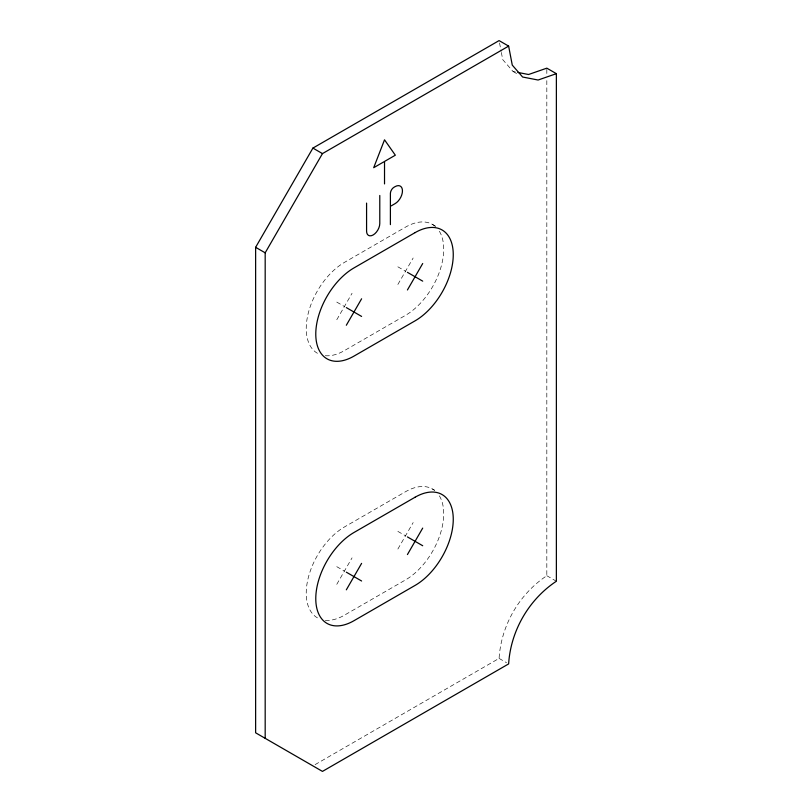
<?xml version="1.0" encoding="UTF-8"?>
<svg xmlns="http://www.w3.org/2000/svg" width="812" height="812" viewBox="0 0 812 812"><rect width="100%" height="100%" fill="white"/><g stroke="black" fill="none" stroke-linecap="round" stroke-linejoin="round"><path stroke-width="0.61" stroke-dasharray="4.06 3.04" d="M315.107 764.62L499.086 658.4C501.156 625.331 519.223 594.049 546.821 575.718L546.821 79.556M336.787 319.735L352.053 293.274M397.88 284.454L413.156 258.003M336.787 584.315L352.053 557.864M397.88 549.044L413.156 522.583M501.359 52.475L502.719 59.601L513.072 71.507L515.447 71.963M513.072 71.507L518.371 74.562M432.522 224.457L435.709 226.294M397.88 266.813L405.523 271.228M336.787 302.094L344.42 306.51M432.522 489.037L434.643 490.265M546.821 575.718L556.372 581.23M397.88 531.403L405.523 535.808M499.086 658.4L506.515 662.693M336.787 566.674L344.42 571.09M499.542 42.975L501.126 51.288M546.821 69.426L546.821 74.491M325.328 620.307A54.008 31.181 -60 0 0 344.42 615.181L405.523 579.91A54.008 31.181 -60 0 0 439.201 495.574M317.421 617.861A54.008 31.181 -60 0 1 309.139 574.581A54.008 31.181 -60 0 1 344.42 526.988L405.523 491.717A54.008 31.181 -60 0 1 434.461 490.326M325.328 355.717A54.008 31.181 -60 0 0 344.42 350.601L405.523 315.33A54.008 31.181 -60 0 0 438.592 230.08M317.421 353.281A54.008 31.181 -60 0 1 309.139 310.001A54.008 31.181 -60 0 1 344.42 262.408L405.523 227.127A54.008 31.181 -60 0 1 435.374 226.497"/><path stroke-width="1.22" d="M556.372 73.669L538.102 80.023L522.613 77.018L512.27 65.112L508.637 46.111L499.086 40.6L312.914 148.088L255.628 247.305L255.628 732.81L322.465 771.4L508.637 663.911C510.707 630.843 528.764 599.56 556.372 581.23L556.372 73.669L546.821 68.157L528.551 74.511L517.833 72.43M265.179 738.331L265.179 252.816L322.465 153.6L508.637 46.111M346.328 325.247L361.604 298.786M407.431 289.965L422.707 263.514M346.328 589.827L361.604 563.376M407.431 554.555L422.707 528.094M383.751 161.892L373.703 167.698L384.523 139.816L395.332 155.204L384.523 161.446L384.523 183.918M391.161 205.903L395.099 203.629A10.414 6.009 -60 0 0 402.458 190.881A10.414 6.009 -60 0 0 395.099 186.628L393.982 187.278A5.065 2.923 -60 0 0 390.399 193.469L390.399 224.619M312.914 148.088L322.465 153.6M407.431 272.335L422.707 281.145M255.628 247.305L265.179 252.816M346.328 307.606L361.604 316.426M407.431 536.915L422.707 545.735M346.328 572.186L361.604 581.006M379.783 195.469L379.783 223.503A9.338 5.39 -60 0 1 373.185 234.942A9.338 5.39 -60 0 1 366.577 231.126L366.577 203.091M415.074 232.638L353.971 267.919A54.008 31.181 -60 0 0 315.777 334.067A54.008 31.181 -60 0 0 353.971 356.113L415.074 320.841A54.008 31.181 -60 0 0 453.258 254.694A54.008 31.181 -60 0 0 415.074 232.638M415.074 497.228L353.971 532.499A54.008 31.181 -60 0 0 315.777 598.647A54.008 31.181 -60 0 0 353.971 620.703L415.074 585.422A54.008 31.181 -60 0 0 453.258 519.274A54.008 31.181 -60 0 0 415.074 497.228"/></g></svg>
